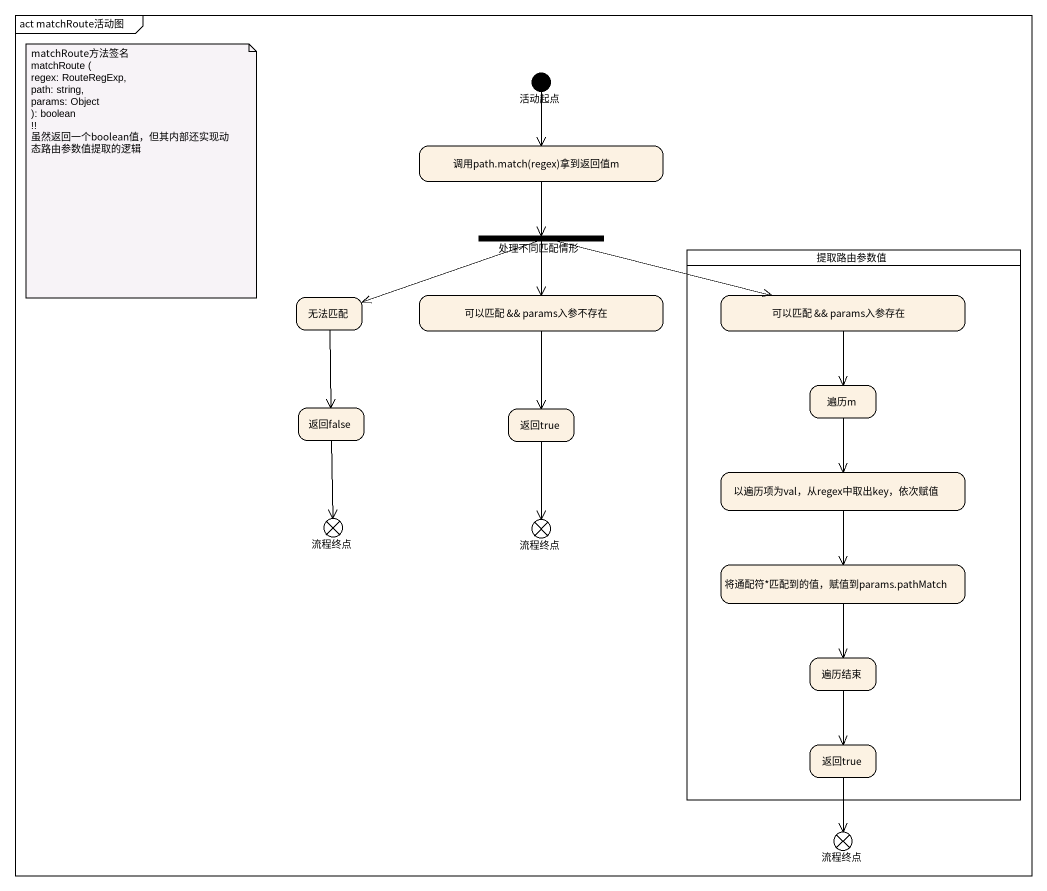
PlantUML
@startuml
mainframe act matchRoute活动图
hide empty description
state 活动起点 <<start>>
state "调用path.match(regex)拿到返回值m" as 调用path_match_regex_拿到返回值m
state 处理不同匹配情形 <<fork>>
state 提取路由参数值 <<partition>> {
  state "可以匹配 && params入参存在" as 可以匹配_params入参存在
  state 遍历m
  state "以遍历项为val，从regex中取出key，依次赋值" as 以遍历项为val_从regex中取出key_依次赋值
  state "将通配符*匹配到的值，赋值到params.pathMatch" as 将通配符_匹配到的值_赋值到params
  state 遍历结束
  state "返回true" as 返回true_2
}
state 无法匹配
state "可以匹配 && params入参不存在" as 可以匹配_params入参不存在
state 返回false
state 返回true
state 流程终点 <<end>>
state "流程终点" as 流程终点_2 <<end>>
state "流程终点" as 流程终点_3 <<end>>
活动起点 --> 调用path_match_regex_拿到返回值m
调用path_match_regex_拿到返回值m --> 处理不同匹配情形
处理不同匹配情形 -left-> 无法匹配
处理不同匹配情形 --> 可以匹配_params入参不存在
处理不同匹配情形 -right-> 可以匹配_params入参存在
无法匹配 --> 返回false
可以匹配_params入参不存在 --> 返回true
可以匹配_params入参存在 --> 遍历m
遍历m --> 以遍历项为val_从regex中取出key_依次赋值
返回false --> 流程终点
返回true --> 流程终点_2
以遍历项为val_从regex中取出key_依次赋值 --> 将通配符_匹配到的值_赋值到params
将通配符_匹配到的值_赋值到params --> 遍历结束
遍历结束 --> 返回true_2
返回true_2 --> 流程终点_3
note as N1
  matchRoute方法签名
  matchRoute (
  regex: RouteRegExp,
  path: string,
  params: Object
  ): boolean
  ~!! 虽然返回一个boolean值，但其内部还实现动态路由参数值提取的逻辑
end note
@enduml
